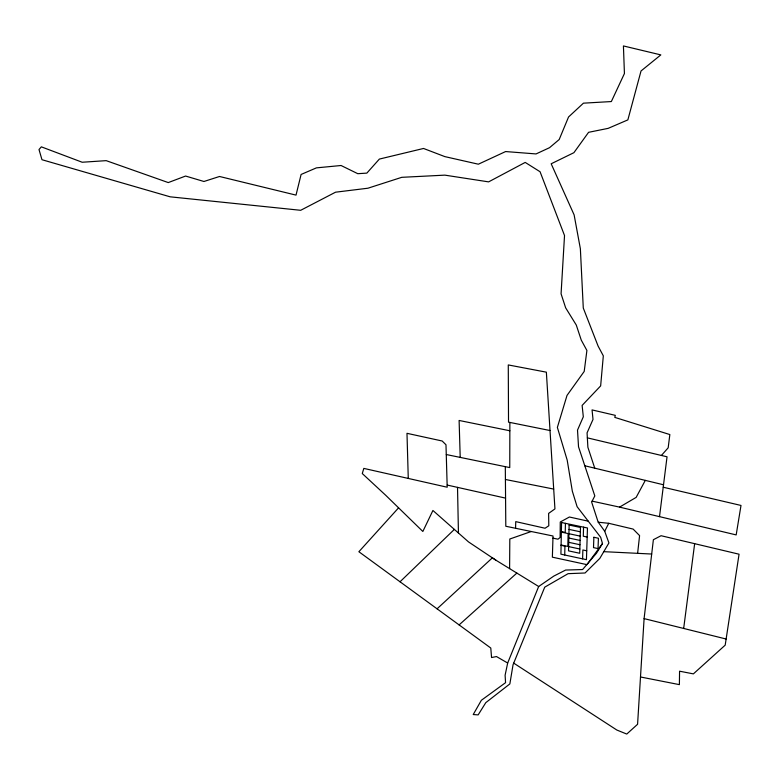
<?xml version="1.0" encoding="UTF-8"?>
<svg xmlns="http://www.w3.org/2000/svg" width="780" height="780" viewBox="0 0 780 780"><rect width="100%" height="100%" fill="white"/><g stroke="black" fill="none" stroke-linecap="round" stroke-linejoin="round"><path stroke-width="1.17" d="M408.272 478.442L406.985 433.319L442.182 441.002L445.985 444.776L447.203 487.227L363.821 468.4L362.271 473.548L385.788 495.358L422.838 531.472L432.919 510.481L468.526 541.915L495.904 560.196L538.668 586.501L553.81 576.088L565.636 570.043L582.592 569.546L596.515 553.186L602.482 543.524L600.668 537.293L577.122 506.717L572.335 491.205L567.187 460.102L557.368 427.401L567.011 395.421L584.21 371.426L586.901 350.454L581.275 340.119L576.283 325.046L565.646 307.827L561.073 293.816L564.525 235.541L540.072 171.746L525.213 162.416L488.611 181.876L444.863 175.139L401.768 177.323L367.926 188.214L335.546 192.192L300.69 210.298L170.176 196.823L41.974 159.715L39 149.555L41.34 146.845L82.192 162.24L106.187 160.651L168.266 182.578L185.582 176.046L203.941 181.486L219.521 176.485L296.02 195.117L301.099 174.457L316.417 167.866L341.065 165.506L357.776 173.686L366.844 173.121L379.363 159.081L423.53 148.463L444.834 156.614L478.354 164.2L505.625 151.554L536.045 153.933L549.529 147.693L559.192 139.532L568.552 116.981L583.44 103.165L611.344 101.556L624.429 73.534L623.425 45.942L660.835 54.892L641.024 70.97L627.861 119.886L608.166 128.359L588.578 132.317L573.904 152.685L551.177 163.78L574.119 214.88L580.369 248.742L583.284 308.032L598.104 346.086L603.32 355.846L600.649 385.895L582.124 405.415L583.313 416.793L577.512 430.111L578.526 446.803L594.818 495.924L591.649 502.076L598.124 522.015L604.715 531.268L608.926 542.948L599.82 558.402L585.058 572.988L568.103 573.67L544.733 587.164L513.055 664.726L509.857 683.923L485.803 702.643L478.159 714.889L473.226 714.538L481.367 700.274L505.567 682.666L505.108 675.217L507.673 663.029L538.668 586.501M446.296 454.535L509.75 467.581L509.867 422.428M509.603 568.63L509.808 539.009L531.268 531.511M564.73 554.999L564.925 546.136L561.103 545.308M565.432 523.341L565.227 532.399L561.376 531.58M515.57 528.274L515.746 521.625L545.054 528.236L548.798 525.788L548.623 513.396L554.941 508.911L546.361 372.167L508.277 364.933L508.521 422.156L550.027 430.531M582.601 558.85L582.875 549.978L586.726 550.797M583.567 527.163L583.294 536.231L587.174 537.05M513.708 663.127L616.853 730.041L626.759 734.058L637.582 724.279L644.095 618.608L653.377 539.711L661.069 535.714L739.06 554.209L725.195 645.148L693.381 673.881L679.565 671.19L679.39 684.635L640.497 676.981M637.621 553.332L639.59 535.606L633.126 529.084L608.761 523.302L598.27 522.22M659.509 516.643L667.046 456.797L587.35 437.853L587.067 432.851L593.014 419.406L592.049 409.909L615.303 415.35L614.796 417.388L669.844 434.558L668.177 447.817L661.401 455.462M683.67 628.456L694.649 543.679M604.715 531.268L608.761 523.302M645.304 480.382L636.158 497.386L619.554 507.117L592.127 501.14M602.482 543.524L586.969 564.652L552.367 557.173L553.02 536.006L505.801 526.256L505.313 466.674M398.56 507.858L358.878 551.733L490.786 648.034L491.556 657.54L496.49 656.555L507.673 663.029M400.033 581.783L454.35 529.396M437.073 608.819L492.375 557.837L495.904 560.196M459.108 624.907L516.847 573.085M603.788 551.665L651.69 554.034M505.421 479.485L553.702 489.07M509.867 430.774L459.108 420.459L460.21 457.402M552.952 538.142L557.983 539.185L560.128 537.478L560.264 522.015L569.4 517.013L588.266 521.186M569.029 529.405L580.34 531.794M561.366 532.126L568.123 533.559L567.821 546.429L561.103 544.996M568.922 533.725L580.213 536.123M568.825 538.034L580.086 540.433M568.717 542.324L579.959 544.733M568.62 546.605L579.842 549.003M447.213 485.062L505.567 498.127M663.215 487.227L741 505.45L736.174 534.914L619.554 507.117M584.815 465.777L663.526 484.78M644.095 618.608L726.151 639.025M594.75 468.175L587.886 447.281L587.35 437.853M457.519 487.373L458.445 533.013M561.561 522.522L560.917 554.18L586.443 559.679L587.467 527.982L561.561 522.522M569.127 525.057L568.523 550.865L579.716 553.264L580.466 527.446L569.127 525.057M593.873 537.283L593.502 547.618L598.026 548.584L598.416 538.239L593.873 537.283"/></g></svg>
